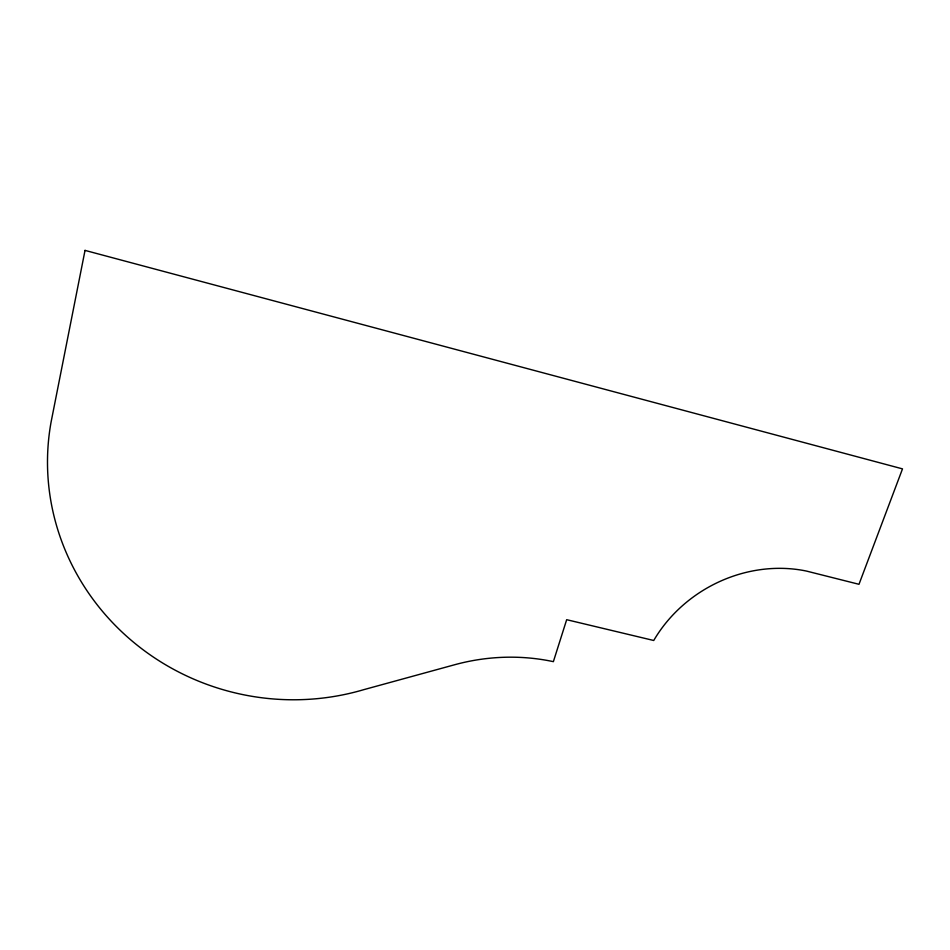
<?xml version="1.0" encoding="UTF-8"?>
<svg xmlns="http://www.w3.org/2000/svg" width="950" height="950" viewBox="0 0 950 950"><rect width="100%" height="100%" fill="white"/><g stroke="black" fill="none" stroke-linecap="round" stroke-linejoin="round"><path stroke-width="1.43" d="M85.025 250.396L51.086 422.049A242.464 233.308 12.8 0 0 363.731 689.676L454.634 664.751A189.513 168.34 -13.3 0 1 553.375 661.651L566.675 619.697L653.731 640.49A133.629 118.596 -29.7 0 1 806.408 571.057L858.99 584.298L902.5 468.872L85.025 250.396"/></g></svg>
